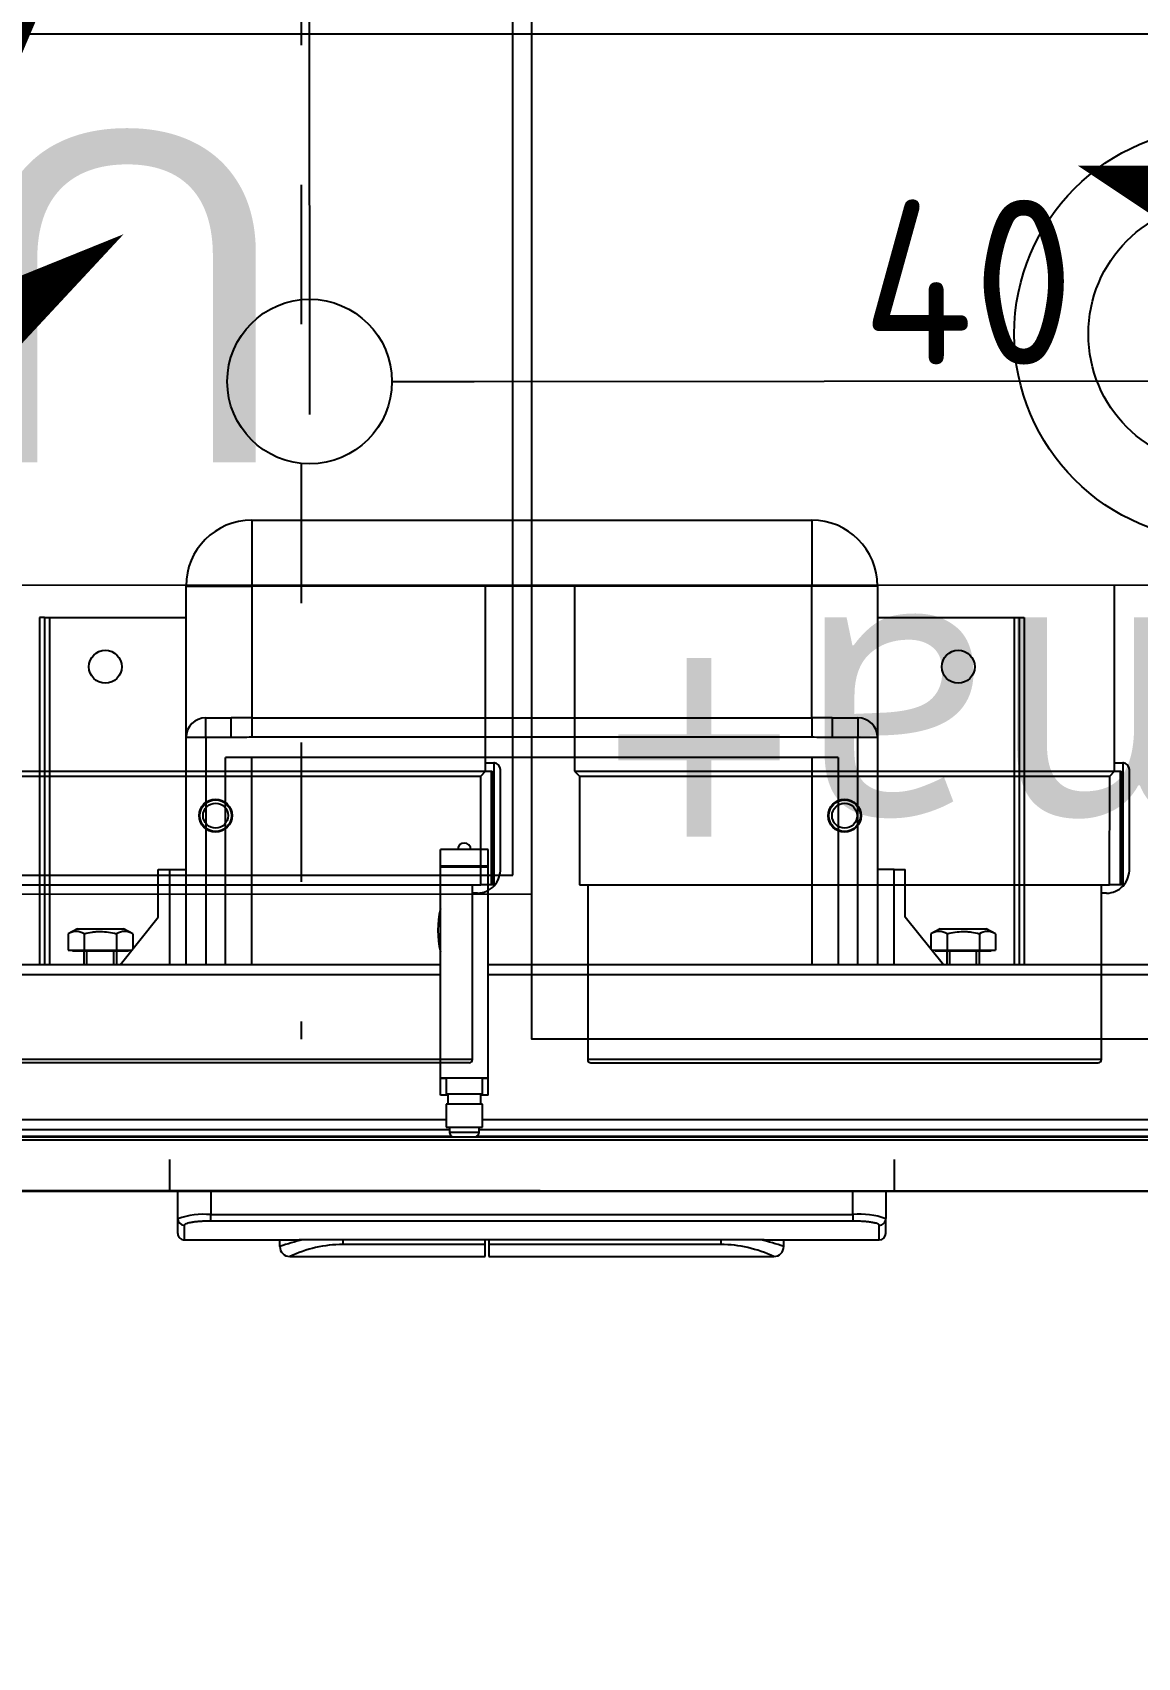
# Model space of a CAD drawing. Extents: x -2795338 to 3769695, y -3516596 to 3048438.
# Drawn here: x 485145.8 to 485481.3, y -343147.9 to -342654.7 of the extents above; entities that cross this region are included whole.
import ezdxf
from ezdxf import colors
from ezdxf.entities.mleader import LeaderData, LeaderLine
from ezdxf.math import Vec2, Vec3

# ---------------------------------------------------------------- set-up
doc = ezdxf.new("R2010")
doc.units = 0
for name, pattern in [('prlm_ef', [0.165, 0.1, -0.065]), ('prlm_gaz', [36, 24, -3, 0, -3, 0, -3, 0, -3]), ('prlm_vmc', [0.282222, 0.141111, -0.141111])]:
    doc.linetypes.add(name, pattern=pattern)
doc.layers.add('_GAZELEC-BOITE INCORPO', color=36, linetype='Continuous', lineweight=18)
doc.layers.add('_GAZELEC-RESERVATION', color=1, linetype='Continuous', lineweight=18)
for name, color, linetype in [('_GAZELEC-EAU CHAUDE', 1, 'Continuous'), ('GAZ-EU FLECHE', 42, 'Continuous'), ('prlm-CHAUFF', 30, 'Continuous'), ('prlm-EAU-EF', 161, 'Continuous'), ('prlm-GAZ', 20, 'Continuous'), ('prlm-MOD', 64, 'Continuous')]:
    doc.layers.add(name, color=color, linetype=linetype)
doc.layers.add('prlm-xpoly', color=7, linetype='Continuous', plot=False)
doc.styles.add('ISO', font='isocp2.shx')
doc.styles.add('prlm-chauff', font='trebucbi.ttf', dxfattribs={"height": 18})
doc.styles.get("Standard").update_dxf_attribs({"font": 'arial.ttf'})
doc.dimstyles.new('200', dxfattribs={"dimtxt": 200, "dimasz": 25, "dimexe": 50, "dimexo": 50, "dimgap": 20, "dimtad": 1, "dimdec": 0, "dimlfac": 0.1, "dimdsep": 46, "dimtxsty": 'ISO', "dimblk1": 'DOTBLANK', "dimblk2": 'DOTBLANK', "dimsah": 1, "dimcen": 25, "dimclrd": 80, "dimclre": 80, "dimadec": 0, "dimazin": 0, "dimtfac": 1, "dimtdec": 0, "dimtmove": 0, "dimatfit": 3, "dimldrblk": 'DOTBLANK', "dimfxl": 50, "dimtolj": 1, "dimtzin": 0, "dimarcsym": 0})
doc.dimstyles.new('50_INT', dxfattribs={"dimtxt": 50, "dimasz": 50, "dimexe": 10, "dimexo": 50, "dimgap": 5, "dimtad": 1, "dimdec": 0, "dimlfac": 0.1, "dimdsep": 46, "dimtxsty": 'ISO', "dimblk1": 'DOTBLANK', "dimblk2": 'DOTBLANK', "dimsah": 1, "dimcen": 25, "dimclrd": 4, "dimclre": 4, "dimadec": 0, "dimazin": 0, "dimtfac": 1, "dimtdec": 0, "dimtmove": 2, "dimatfit": 3, "dimldrblk": 'DOTBLANK', "dimfxl": 50, "dimtolj": 1, "dimtzin": 0, "dimarcsym": 0})

# ---------------------------------------------------------------- blocks, each defined once
blk = doc.blocks.new('C 90.MTI900_Alu_390')
at = {"layer": 'prlm-MOD', "color": 1, "linetype": 'Continuous'}
for p, q in [((-0.85, -1.865), (0.85, -1.865)), ((-0.85, -1.865), (-0.85, -2.065)), ((0.85, -1.865), (0.85, -2.065)), ((-1.05, -2.525), (-1.05, -2.065)), ((-1.05, -2.065), (-0.85, -2.065)), ((0.85, -2.065), (-0.85, -2.065)), ((-0.85, -2.065), (-0.85, -2.465)), ((0.85, -2.465), (0.85, -2.065)), ((1.05, -2.065), (0.85, -2.065)), ((1.05, -2.065), (1.05, -2.525)), ((-1.495, -2.16), (-1.495, -3.215)), ((-1.48, -2.16), (-1.495, -2.16)), ((-1.48, -2.16), (-1.48, -3.215)), ((-1.48, -2.16), (-1.465, -2.16)), ((-1.465, -2.16), (-1.05, -2.16)), ((-1.465, -2.16), (-1.465, -3.215)), ((1.05, -2.16), (1.465, -2.16)), ((1.465, -2.16), (1.48, -2.16)), ((1.465, -2.16), (1.465, -3.215)), ((1.48, -2.16), (1.48, -3.215)), ((1.48, -2.16), (1.495, -2.16)), ((1.495, -2.16), (1.495, -3.215)), ((-0.99, -2.465), (-0.9124, -2.465)), ((-0.99, -2.525), (-0.99, -2.465)), ((-0.85, -2.465), (-0.9124, -2.465)), ((-0.9124, -2.525), (-0.9124, -2.465)), ((-0.85, -2.465), (0.85, -2.465)), ((-0.85, -2.465), (-0.85, -2.5242)), ((0.9124, -2.465), (0.85, -2.465)), ((0.85, -2.465), (0.85, -2.5242)), ((0.9124, -2.465), (0.99, -2.465)), ((0.9124, -2.465), (0.9124, -2.525)), ((0.99, -2.465), (0.99, -2.525)), ((-1.05, -3.215), (-1.05, -2.525)), ((-0.99, -2.525), (-1.05, -2.525)), ((-0.99, -2.525), (-0.99, -3.215)), ((-0.9124, -2.525), (-0.99, -2.525)), ((0.85, -2.5242), (-0.85, -2.5242)), ((0.99, -2.525), (0.9124, -2.525)), ((0.99, -3.215), (0.99, -2.525)), ((1.05, -2.525), (0.99, -2.525)), ((1.05, -2.525), (1.05, -3.215)), ((0.93, -2.585), (-0.93, -2.585)), ((-0.93, -3.215), (-0.93, -2.585)), ((-0.85, -3.215), (-0.85, -2.585)), ((0.85, -2.585), (0.85, -3.215)), ((0.93, -2.585), (0.93, -3.215)), ((-0.2775, -2.915), (-0.2775, -2.865)), ((-0.1325, -2.865), (-0.2775, -2.865)), ((-0.1325, -2.915), (-0.1325, -2.865)), ((-1.1342, -2.925), (-1.1, -2.925)), ((-1.1342, -3.0705), (-1.1342, -2.925)), ((-1.1, -2.925), (-1.1, -3.215)), ((-1.1, -2.925), (-1.05, -2.925)), ((-0.1325, -2.915), (-0.2775, -2.915)), ((-0.2775, -2.9175), (-0.2775, -2.915)), ((-0.2775, -2.9175), (-0.1325, -2.9175)), ((-0.2775, -3.5575), (-0.2775, -2.9175)), ((-0.1325, -2.9175), (-0.1325, -2.915)), ((-0.1325, -3.5575), (-0.1325, -2.9175)), ((1.1, -2.925), (1.05, -2.925)), ((1.1, -3.215), (1.1, -2.925)), ((1.1, -2.925), (1.1342, -2.925)), ((1.1342, -3.0705), (1.1342, -2.925)), ((-1.38, -3.106), (-1.4081, -3.1204)), ((-1.38, -3.106), (-1.24, -3.106)), ((-1.2504, -3.215), (-1.1342, -3.0705)), ((-1.2119, -3.1204), (-1.24, -3.106)), ((1.2504, -3.215), (1.1342, -3.0705)), ((1.24, -3.106), (1.2119, -3.1204)), ((1.24, -3.106), (1.38, -3.106)), ((1.4081, -3.1204), (1.38, -3.106)), ((-1.4081, -3.1204), (-1.4081, -3.17)), ((-1.3591, -3.1204), (-1.3591, -3.17)), ((-1.2609, -3.1204), (-1.2609, -3.17)), ((-1.2119, -3.1204), (-1.2119, -3.1671)), ((1.2119, -3.1204), (1.2119, -3.1671)), ((1.2609, -3.1204), (1.2609, -3.17)), ((1.3591, -3.1204), (1.3591, -3.17)), ((1.4081, -3.1204), (1.4081, -3.17)), ((-1.4081, -3.17), (-1.3836, -3.17)), ((-1.395, -3.17), (-1.395, -3.172)), ((-1.395, -3.172), (-1.225, -3.172)), ((-1.3836, -3.17), (-1.3591, -3.17)), ((-1.36, -3.172), (-1.36, -3.215)), ((-1.3591, -3.17), (-1.31, -3.17)), ((-1.3508, -3.215), (-1.3508, -3.172)), ((-1.31, -3.17), (-1.2609, -3.17)), ((-1.2692, -3.215), (-1.2692, -3.172)), ((-1.2609, -3.17), (-1.2364, -3.17)), ((-1.26, -3.215), (-1.26, -3.172)), ((-1.2364, -3.17), (-1.2142, -3.17)), ((-1.225, -3.172), (-1.225, -3.17)), ((1.2142, -3.17), (1.2364, -3.17)), ((1.225, -3.17), (1.225, -3.172)), ((1.225, -3.172), (1.395, -3.172)), ((1.2364, -3.17), (1.2609, -3.17)), ((1.26, -3.172), (1.26, -3.215)), ((1.2609, -3.17), (1.31, -3.17)), ((1.2692, -3.215), (1.2692, -3.172)), ((1.31, -3.17), (1.3591, -3.17)), ((1.3508, -3.215), (1.3508, -3.172)), ((1.3591, -3.17), (1.3836, -3.17)), ((1.36, -3.215), (1.36, -3.172)), ((1.3836, -3.17), (1.4081, -3.17)), ((1.395, -3.172), (1.395, -3.17)), ((-0.2775, -3.215), (-4.0287, -3.215)), ((-0.2775, -3.245), (-4.0274, -3.245)), ((4.0287, -3.215), (-0.1325, -3.215)), ((4.0274, -3.245), (-0.1325, -3.245)), ((-0.2775, -3.5575), (-0.1325, -3.5575)), ((-0.2775, -3.56), (-0.2775, -3.5575)), ((-0.2775, -3.61), (-0.2775, -3.56)), ((-0.26, -3.56), (-0.2775, -3.56)), ((-0.26, -3.5575), (-0.26, -3.6075)), ((-0.15, -3.6075), (-0.15, -3.5575)), ((-0.1325, -3.56), (-0.15, -3.56)), ((-0.1325, -3.56), (-0.1325, -3.5575)), ((-0.1325, -3.61), (-0.1325, -3.56)), ((-0.255, -3.61), (-0.2775, -3.61)), ((-0.15, -3.6075), (-0.26, -3.6075)), ((-0.15, -3.6375), (-0.26, -3.6375)), ((-0.26, -3.6375), (-0.26, -3.7075)), ((-0.255, -3.6075), (-0.255, -3.6375)), ((-0.155, -3.6375), (-0.155, -3.6075)), ((-0.1325, -3.61), (-0.155, -3.61)), ((-0.15, -3.7075), (-0.15, -3.6375)), ((-0.26, -3.685), (-3.6034, -3.685)), ((3.6044, -3.685), (-0.15, -3.685)), ((-4.375, -3.737), (4.375, -3.737)), ((4.375, -3.747), (-4.375, -3.747)), ((-3.5974, -3.715), (-0.25, -3.715)), ((-3.175, -3.735), (-0.2433, -3.735)), ((-0.26, -3.7075), (-0.15, -3.7075)), ((-0.25, -3.7075), (-0.25, -3.7225)), ((-0.25, -3.7225), (-0.16, -3.7225)), ((-0.1667, -3.735), (3.175, -3.735)), ((-0.16, -3.7225), (-0.16, -3.7075)), ((-0.16, -3.715), (3.5984, -3.715)), ((-4.375, -3.902), (4.375, -3.902)), ((-1.075, -3.9853), (-1.075, -3.902)), ((-0.975, -3.902), (-0.975, -3.973)), ((0.975, -3.973), (0.975, -3.902)), ((1.075, -3.902), (1.075, -3.9853)), ((-1.075, -4.03), (-1.075, -3.9853)), ((-0.975, -3.973), (0.975, -3.973)), ((-0.975, -3.9928), (-0.975, -3.973)), ((0.975, -3.9928), (-0.975, -3.9928)), ((0.975, -3.973), (0.975, -3.9928)), ((1.075, -4.03), (1.075, -3.9853)), ((-1.055, -4.05), (-1.055, -4.0051)), ((1.055, -4.05), (1.055, -4.0051)), ((-1.055, -4.05), (-0.706, -4.05)), ((-0.765, -4.07), (-0.765, -4.05)), ((0.576, -4.0497), (-0.576, -4.0497)), ((-0.574, -4.0497), (-0.574, -4.0634)), ((-0.1416, -4.0634), (-0.574, -4.0634)), ((-0.1416, -4.0634), (-0.1416, -4.0497)), ((-0.1416, -4.1), (-0.1416, -4.0634)), ((-0.1307, -4.0497), (-0.1307, -4.0634)), ((0.574, -4.0634), (-0.1307, -4.0634)), ((-0.1307, -4.0634), (-0.1307, -4.1)), ((0.574, -4.0497), (0.574, -4.0634)), ((0.7037, -4.05), (1.055, -4.05)), ((0.765, -4.07), (0.765, -4.05)), ((-0.735, -4.1), (-0.735, -4.1)), ((-0.735, -4.1), (-0.1416, -4.1)), ((-0.1307, -4.1), (0.735, -4.1)), ((0.735, -4.1), (0.735, -4.1))]:
    blk.add_line(p, q, dxfattribs=at)
at = {"layer": 'prlm-MOD', "color": 1, "ltscale": 50}
for points in [[(-1.1, -3.8058), (-1.1, -3.902)], [(1.1, -3.8058), (1.1, -3.902)]]:
    blk.add_lwpolyline(points, dxfattribs=at)
at = {"layer": 'prlm-MOD', "color": 1, "linetype": 'Continuous'}
for centre in [(-1.295, -2.31), (1.295, -2.31)]:
    blk.add_circle(centre, 0.05, dxfattribs=at)
for centre, radius, start, end in [((-0.85, -2.065), 0.2, 90, 180), ((0.85, -2.065), 0.2, 0, 90), ((-0.99, -2.525), 0.06, 90, 180), ((0.99, -2.525), 0.06, 0, 90), ((-0.205, -2.865), 0.02, 0, 180), ((0, -3.11), 0.285, 166.8264, 193.1736), ((-1.3836, -3.1624), 0.0487, 59.7422, 120.2578), ((-1.2364, -3.1624), 0.0487, 59.7422, 120.2578), ((1.2364, -3.1624), 0.0487, 59.7422, 120.2578), ((1.3836, -3.1624), 0.0487, 59.7422, 120.2578), ((-0.235, -3.7225), 0.015, 180, 255.1649), ((-0.175, -3.7225), 0.015, 284.8351, 0), ((-0.9965, -4.212), 0.2399, 84.8699, 109.1091), ((0.9987, -4.1937), 0.2219, 69.8915, 96.1295), ((-1.055, -4.03), 0.02, 180, 270), ((1.055, -4.03), 0.02, 270, 0), ((-0.5689, -4.6164), 0.5805, 102.5837, 109.7412), ((-0.735, -4.07), 0.03, 180, 270), ((-0.5689, -4.4578), 0.3944, 90.7355, 114.8981), ((0.5685, -4.4598), 0.3964, 65.1634, 89.203), ((0.5693, -4.6145), 0.5786, 70.2259, 77.4042), ((0.735, -4.07), 0.03, 270, 0)]:
    blk.add_arc(centre, radius, start, end, dxfattribs=at)
for centre, major_axis, start_param, end_param in [((-1.055, -3.9853), (0.02, 0), 3.141593, 4.712389), ((1.055, -3.9853), (-0.02, 0), 1.570796, 3.141593)]:
    blk.add_ellipse(centre, major_axis=major_axis, ratio=0.989815, start_param=start_param, end_param=end_param, dxfattribs=at)
for points, knots in [([(-0.85, -2.5242), (-0.8604, -2.5242), (-0.8708, -2.5243), (-0.8916, -2.5247), (-0.902, -2.525), (-0.9124, -2.525)], [0, 0, 0, 0, 0.5, 0.5, 1, 1, 1, 1]), ([(0.9124, -2.525), (0.902, -2.525), (0.8916, -2.5247), (0.8708, -2.5243), (0.8604, -2.5242), (0.85, -2.5242)], [0, 0, 0, 0, 0.5, 0.5, 1, 1, 1, 1]), ([(-1.3591, -3.1204), (-1.3511, -3.1183), (-1.343, -3.1166), (-1.3306, -3.1149), (-1.3265, -3.1144), (-1.3182, -3.1138), (-1.3141, -3.1137), (-1.3017, -3.1137), (-1.2935, -3.1143), (-1.2772, -3.1166), (-1.269, -3.1183), (-1.2609, -3.1204)], [0, 0, 0, 0, 0.25, 0.25, 0.375, 0.375, 0.5, 0.5, 0.75, 0.75, 1, 1, 1, 1]), ([(1.2609, -3.1204), (1.269, -3.1183), (1.2772, -3.1166), (1.2935, -3.1143), (1.3017, -3.1137), (1.3141, -3.1137), (1.3182, -3.1138), (1.3265, -3.1144), (1.3306, -3.1149), (1.343, -3.1166), (1.3511, -3.1183), (1.3591, -3.1204)], [0, 0, 0, 0, 0.25, 0.25, 0.5, 0.5, 0.625, 0.625, 0.75, 0.75, 1, 1, 1, 1]), ([(-0.975, -3.9928), (-0.9803, -3.9928), (-0.9856, -3.9929), (-0.996, -3.9932), (-1.0011, -3.9934), (-1.0083, -3.9939), (-1.0107, -3.9941), (-1.0153, -3.9945), (-1.0176, -3.9947), (-1.0241, -3.9955), (-1.0281, -3.996), (-1.0355, -3.9972), (-1.0388, -3.9978), (-1.0446, -3.9991), (-1.047, -3.9998), (-1.05, -4.0009), (-1.0509, -4.0013), (-1.0524, -4.0021), (-1.053, -4.0024), (-1.0545, -4.0036), (-1.055, -4.0043), (-1.055, -4.0051)], [0, 0, 0, 0, 0.125, 0.125, 0.25, 0.25, 0.3125, 0.3125, 0.375, 0.375, 0.5, 0.5, 0.625, 0.625, 0.75, 0.75, 0.8125, 0.8125, 0.875, 0.875, 1, 1, 1, 1]), ([(1.055, -4.0051), (1.055, -4.0043), (1.0545, -4.0036), (1.053, -4.0024), (1.0523, -4.002), (1.0508, -4.0013), (1.0491, -4.0006), (1.0469, -3.9998), (1.0444, -3.9991), (1.0431, -3.9988), (1.0387, -3.9978), (1.0354, -3.9971), (1.0299, -3.9963), (1.028, -3.996), (1.0239, -3.9955), (1.0218, -3.9952), (1.0153, -3.9945), (1.0107, -3.9941), (1.0034, -3.9936), (1.0009, -3.9935), (0.9958, -3.9932), (0.9933, -3.9931), (0.9856, -3.9929), (0.9803, -3.9928), (0.975, -3.9928)], [0, 0, 0, 0, 0.125, 0.125, 0.1875, 0.1875, 0.25, 0.3125, 0.3125, 0.375, 0.375, 0.5, 0.5, 0.5625, 0.5625, 0.625, 0.625, 0.75, 0.75, 0.8125, 0.8125, 0.875, 0.875, 1, 1, 1, 1]), ([(-0.576, -4.0497), (-0.5891, -4.0497), (-0.6021, -4.0497), (-0.6211, -4.0498), (-0.6274, -4.0498), (-0.6399, -4.0498), (-0.6461, -4.0498), (-0.6642, -4.0499), (-0.6756, -4.0499), (-0.6918, -4.05), (-0.6971, -4.05), (-0.7038, -4.05), (-0.7053, -4.05), (-0.7068, -4.05)], [0, 0, 0, 0, 0.125, 0.125, 0.1875, 0.1875, 0.25, 0.25, 0.375, 0.375, 0.4375, 0.4375, 0.4568651, 0.4568651, 0.4568651, 0.4568651]), ([(0.7055, -4.05), (0.6995, -4.05), (0.6933, -4.05), (0.6813, -4.05), (0.6756, -4.0499), (0.6642, -4.0499), (0.6524, -4.0499), (0.6402, -4.0498), (0.6278, -4.0498), (0.6214, -4.0498), (0.6021, -4.0497), (0.5891, -4.0497), (0.576, -4.0497)], [0.5494968, 0.5494968, 0.5494968, 0.5494968, 0.625, 0.625, 0.6875, 0.6875, 0.75, 0.8125, 0.8125, 0.875, 0.875, 1, 1, 1, 1])]:
    blk.add_open_spline(points, degree=3, knots=knots, dxfattribs=at)
blk = doc.blocks.new('xi.thema+')
at = {"layer": 'prlm-CHAUFF', "color": 7, "linetype": 'prlm_vmc', "ltscale": 30}
for points in [[(-27.9, 0), (-27.9, 34.4)], [(27.9, 0), (27.9, 34.4)]]:
    blk.add_lwpolyline(points, dxfattribs=at)
at = {"layer": 'prlm-CHAUFF', "color": 0}
blk.add_lwpolyline([(-20.9, 0), (-20.9, 34.4), (20.9, 34.4), (20.9, 0)], close=True, dxfattribs=at)
for radius in [6.25, 4]:
    blk.add_circle((0, 13), radius, dxfattribs=at)
at = {"layer": 'prlm-CHAUFF', "color": 0, "insert": (0, 25.539), "char_height": 8, "width": 7.19706, "attachment_point": 5, "style": 'prlm-chauff'}
blk.add_mtext('thema+', dxfattribs=at)
blk = doc.blocks.new('xi.uta-yzen-d')
at = {"layer": 'prlm-CHAUFF', "ltscale": 50}
for p, q in [((-1.8, 35.12), (-17.2, 35.12)), ((1.9, 35.12), (17.3, 35.12)), ((-17.3, 35.02), (-1.7, 35.02)), ((-17.3, 35.02), (-17.3, 29.72)), ((-1.7, 29.72), (-1.7, 35.02)), ((1.8, 35.02), (17.4, 35.02)), ((1.8, 35.02), (1.8, 29.72)), ((-17.956, 29.72), (-17.55, 29.72)), ((-17.956, 29.72), (-17.956, 26.02)), ((-17.9, 29.72), (-17.9, 26.27)), ((-17.88, 29.72), (-17.88, 26.27)), ((-1.45, 29.72), (-17.55, 29.72)), ((-17.55, 29.72), (-17.55, 26.42)), ((-17.45, 29.97), (-17.3, 29.97)), ((-1.45, 26.42), (-1.45, 29.72)), ((1.144, 29.72), (1.55, 29.72)), ((1.144, 29.72), (1.144, 26.02)), ((1.2, 29.72), (1.2, 26.27)), ((1.22, 29.72), (1.22, 26.27)), ((17.65, 29.72), (1.55, 29.72)), ((1.55, 29.72), (1.55, 26.42)), ((1.65, 29.97), (1.8, 29.97)), ((-18.15, 29.216), (-18.15, 26.22)), ((0.95, 29.216), (0.95, 26.22)), ((-17.9, 28.42), (-17.88, 28.42)), ((1.2, 28.42), (1.22, 28.42)), ((-17.88, 28.07), (-17.9, 28.07)), ((-17.9, 27.693), (-17.88, 27.693)), ((1.22, 28.07), (1.2, 28.07)), ((1.2, 27.693), (1.22, 27.693)), ((-17.88, 27.343), (-17.9, 27.343)), ((-17.9, 27.293), (-17.88, 27.293)), ((-17.88, 27.193), (-17.9, 27.193)), ((1.22, 27.343), (1.2, 27.343)), ((1.2, 27.293), (1.22, 27.293)), ((1.22, 27.193), (1.2, 27.193)), ((-17.88, 26.27), (-17.9, 26.27)), ((-17.7, 26.27), (-17.88, 26.27)), ((-17.55, 26.42), (-17.7, 26.27)), ((-1.3, 26.27), (-17.7, 26.27)), ((-17.7, 26.27), (-17.7, 20.62)), ((-1.45, 26.42), (-17.55, 26.42)), ((-1.3, 26.27), (-1.45, 26.42)), ((-1.3, 20.62), (-1.3, 26.27)), ((1.22, 26.27), (1.2, 26.27)), ((1.4, 26.27), (1.22, 26.27)), ((1.55, 26.42), (1.4, 26.27)), ((17.8, 26.27), (1.4, 26.27)), ((1.4, 26.27), (1.4, 20.62)), ((17.65, 26.42), (1.55, 26.42)), ((-17.7, 26.02), (-17.95, 26.02)), ((1.4, 26.02), (1.15, 26.02))]:
    blk.add_line(p, q, dxfattribs=at)
for points in [[(0, 30), (0, 0), (39, 0), (39, 30)], [(0.571, 29.429), (0.571, 0.571), (38.429, 0.571), (38.429, 29.429)], [(-40.5, 20.62), (-40.5, 3.9), (40.5, 3.9), (40.5, 20.62)]]:
    blk.add_lwpolyline(points, close=True, dxfattribs=at)
for centre, radius in [((-9.5, 27.62), 0.5), ((9.6, 27.62), 0.5), ((-9.5, 27.62), 0.48), ((-9.5, 27.62), 0.38), ((9.6, 27.62), 0.48), ((9.6, 27.62), 0.38)]:
    blk.add_circle(centre, radius, dxfattribs=at)
for centre, radius, start, end in [((-17.2, 35.02), 0.1, 90, 180), ((-1.8, 35.02), 0.1, 0, 90), ((1.9, 35.02), 0.1, 90, 180), ((-17.375, 29.24), 0.776, 138.5248, 181.7675), ((-17.45, 29.27), 0.7, 90, 136.2731), ((1.725, 29.24), 0.776, 138.5248, 181.7675), ((1.65, 29.27), 0.7, 90, 136.2731), ((-17.95, 26.22), 0.2, 180, 268.3239), ((1.15, 26.22), 0.2, 180, 268.3239), ((-17.95, 26.22), 0.2, 268.3239, 270), ((1.15, 26.22), 0.2, 268.3239, 270)]:
    blk.add_arc(centre, radius, start, end, dxfattribs=at)
for centre, major_axis, ratio, start_param, end_param in [((-17.45, 28.959), (-0.45, 0), 0.974723, 5.983927, 6.283185), ((-17.45, 28.603), (-0.45, 0), 0.974723, 5.983927, 6.283185), ((1.65, 28.959), (-0.45, 0), 0.974723, 5.983927, 6.283185), ((1.65, 28.603), (-0.45, 0), 0.974723, 5.983927, 6.283185), ((-16.65, 28.603), (-1.25, 0), 0.146694, 0, 0.179125), ((2.45, 28.603), (-1.25, 0), 0.146694, 0, 0.179125)]:
    blk.add_ellipse(centre, major_axis=major_axis, ratio=ratio, start_param=start_param, end_param=end_param, dxfattribs=at)
for points in [[(-17.882, 29.391), (-17.886, 29.379), (-17.889, 29.366), (-17.897, 29.324), (-17.9, 29.294), (-17.9, 29.265)], [(1.218, 29.391), (1.214, 29.379), (1.211, 29.366), (1.203, 29.324), (1.2, 29.294), (1.2, 29.265)]]:
    blk.add_open_spline(points, degree=3, knots=[0.8185803, 0.8185803, 0.8185803, 0.8185803, 0.875, 0.875, 1, 1, 1, 1], dxfattribs=at)
at = {"layer": 'prlm-CHAUFF', "ltscale": 50, "insert": (7.303, 16.894), "char_height": 10, "width": 139.79252, "attachment_point": 1}
blk.add_mtext('UTA', dxfattribs=at)
blk = doc.blocks.new('_DOTBLANK')
at = {"color": 0, "linetype": 'ByBlock'}
blk.add_line((-0.5, 0), (-1, 0), dxfattribs=at)
blk.add_circle((0, 0), 0.5, dxfattribs=at)
blk = doc.blocks.new('*D132')
at = {"color": 4, "lineweight": -2, "transparency": 16777216}
for p, q in [((485229.81, -342596.16), (485229.95, -342770.63)), ((485629.81, -342595.83), (485629.95, -342770.3)), ((485279.94, -342760.59), (485579.94, -342760.34))]:
    blk.add_line(p, q, dxfattribs=at)
at = {"color": 4, "lineweight": -2, "transparency": 16777216, "xscale": 50, "yscale": 50, "zscale": 50}
for p, rotation in [((485229.94, -342760.63), 180.047898201701), ((485629.94, -342760.3), 0.04789820170101314)]:
    blk.add_blockref('_DOTBLANK', p, dxfattribs=dict(at, rotation=rotation))
at = {"color": 0, "transparency": 16777216, "insert": (485429.92, -342730.47), "char_height": 50, "attachment_point": 5, "rotation": 0.0479, "style": 'ISO'}
blk.add_mtext('\\A1;40', dxfattribs=at)
blk = doc.blocks.new('FLECHE1')
h = blk.add_hatch(color=256)
h.dxf.hatch_style = 1
h.paths.add_polyline_path([(495907.08, -370439.56), (495913.62, -370315.47), (495936.11, -370371.09), (495991.74, -370348.6)])
for p, q in [((495991.74, -370348.6), (495907.08, -370439.56)), ((495907.08, -370439.56), (495991.74, -370348.6)), ((495936.11, -370371.09), (495991.74, -370348.6)), ((495991.74, -370348.6), (495936.11, -370371.09))]:
    blk.add_line(p, q)
at = {"const_width": 10}
for points in [[(495936.11, -370371.09), (496141.31, -369887.17)], [(495907.08, -370439.56), (495913.62, -370315.47), (495936.11, -370371.09), (495991.74, -370348.6), (495907.08, -370439.56)]]:
    blk.add_lwpolyline(points, dxfattribs=at)
blk = doc.blocks.new('*D277')
at = {"layer": '_GAZELEC-BOITE INCORPO', "color": 80, "lineweight": -2, "transparency": 16777216}
for p, q in [((483081.95, -342921.39), (483081.95, -343754.99)), ((485496.29, -342955.11), (485496.29, -343754.99)), ((485471.29, -343704.99), (483106.95, -343704.99))]:
    blk.add_line(p, q, dxfattribs=at)
at = {"layer": '_GAZELEC-BOITE INCORPO', "color": 80, "lineweight": -2, "transparency": 16777216, "xscale": 25, "yscale": 25, "zscale": 25, "rotation": 180}
blk.add_blockref('_DOTBLANK', (483081.95, -343704.99), dxfattribs=at)
at = {"layer": '_GAZELEC-BOITE INCORPO', "color": 80, "lineweight": -2, "transparency": 16777216, "xscale": 25, "yscale": 25, "zscale": 25}
blk.add_blockref('_DOTBLANK', (485496.29, -343704.99), dxfattribs=at)
at = {"layer": '_GAZELEC-BOITE INCORPO', "color": 0, "transparency": 16777216, "insert": (484289.12, -343584.97), "char_height": 200, "attachment_point": 5, "style": 'ISO'}
blk.add_mtext('\\A1;241', dxfattribs=at)

msp = doc.modelspace()

# ---------------------------------------------------------------- linework, layer by layer
msp.add_circle((487178.691, -234079.124), 3282516.798)
at = {"layer": '_GAZELEC-BOITE INCORPO', "const_width": 20}
msp.add_lwpolyline([(485596.293, -342705.113), (485496.293, -342705.113), (485496.293, -342905.113), (485796.287, -342905.113), (485796.287, -342705.11), (485496.293, -342705.119), (485796.287, -342905.113), (485796.287, -342705.11), (485496.293, -342905.107)], dxfattribs=at)
at = {"layer": '_GAZELEC-EAU CHAUDE', "linetype": 'prlm_ef'}
msp.add_spline([(485674.412, -342801.252), (485674.412, -342828.167), (485638.181, -343061.028), (485125.389, -343595.094), (484207.983, -343640.705), (483698.793, -343306.577), (483524.431, -342861.041), (483566.323, -342212.779)], degree=3, dxfattribs=at)
at = {"layer": 'prlm-EAU-EF', "linetype": 'prlm_ef'}
for points in [[(491194.085, -342653.653), (491194.085, -342784.718), (491215.082, -342949.331), (491373.902, -343360.743), (491656.751, -343568.275), (492289.764, -343397.511), (492484.3, -342967.499), (492501.695, -342392.772), (491865.388, -341828.955), (491596.949, -341778.394), (491504.93, -341778.394), (490691.997, -341778.394), (488522.15, -341747.249), (487614.007, -341747.249), (486607.361, -341782.143), (485872.654, -341755.372), (485264.137, -341368.328), (485085.041, -340978.928), (485085.041, -340659.844), (485121.684, -340474.516)], [(501382.103, -342895.069), (501637.573, -342887.187), (501766.646, -342852.582), (502051.759, -342698.928), (502242.487, -342378.93), (502263.999, -341965.115), (501868.649, -341423.503), (501167.187, -341353.38), (500825.875, -341450.658), (500426.613, -341551.877), (499880.883, -341636.658), (499102.431, -341670.398), (498876.81, -341670.398), (495882.605, -341670.398), (493019.119, -341670.398), (486355.597, -341670.398), (486165.59, -341670.398), (485457.85, -341442.007), (485215.035, -341199.192), (485116.846, -340836.568), (485175.001, -340480.188)], [(485619.654, -342808.365), (485526.812, -343117.356), (485021.019, -343442.689), (484442.558, -343442.689), (484161.665, -343184.019), (484134.8, -342442.901), (484447.704, -342259.736), (484982.729, -342213.548)]]:
    msp.add_spline(points, degree=3, dxfattribs=at)
msp.add_open_spline([(485634.413, -342801.454), (485634.453, -342809.293), (485634.49, -342816.979), (485634.427, -342826.762), (485634.404, -342828.991), (485634.341, -342833.456), (485634.301, -342835.689), (485634.153, -342842.388), (485634.019, -342846.855), (485633.509, -342860.252), (485633.024, -342869.181), (485631.129, -342895.933), (485629.275, -342913.719), (485624.688, -342946.457), (485622.125, -342961.442), (485616.154, -342990.693), (485612.774, -343004.967), (485606.668, -343027.429), (485604.238, -343035.723), (485599.776, -343049.885), (485597.821, -343055.784), (485593.737, -343067.532), (485591.609, -343073.378), (485584.971, -343090.832), (485580.207, -343102.356), (485564.938, -343136.574), (485553.456, -343158.916), (485521.081, -343214.645), (485498.493, -343247.3), (485448.378, -343309.711), (485420.85, -343339.466), (485361.747, -343395.657), (485330.172, -343422.092), (485263.907, -343471.236), (485229.218, -343493.944), (485175.472, -343524.969), (485157.224, -343534.826), (485124.492, -343551.34), (485110.097, -343558.214), (485081.098, -343571.298), (485066.492, -343577.51), (485022.381, -343595.167), (484992.582, -343605.631), (484896.269, -343634.997), (484828.528, -343648.992), (484691.529, -343665.115), (484622.27, -343667.242), (484483.863, -343660.132), (484414.715, -343650.893), (484324.679, -343631.557), (484302.995, -343626.329), (484261.324, -343615.179), (484241.321, -343609.327), (484181.685, -343590.38), (484142.478, -343575.909), (484066.09, -343543.216), (484028.909, -343524.993), (483957.47, -343484.738), (483923.214, -343462.705), (483858.489, -343414.785), (483828.022, -343388.897), (483788.227, -343349.56), (483776.99, -343337.732), (483755.896, -343314.012), (483745.998, -343302.153), (483731.997, -343284.219), (483727.587, -343278.385), (483718.933, -343266.561), (483714.692, -343260.574), (483702.223, -343242.4), (483694.25, -343229.999), (483671.348, -343192.022), (483657.435, -343165.673), (483632.291, -343111.372), (483621.06, -343083.42), (483596.191, -343011.821), (483584.255, -342967.452), (483572.109, -342906.85), (483569.31, -342891.002), (483563.488, -342853.074), (483560.81, -342830.993), (483556.75, -342786.754), (483555.365, -342764.599), (483552.848, -342695.673), (483553.689, -342648.76), (483559.146, -342554.535), (483563.763, -342507.223), (483575.418, -342412.206), (483582.456, -342364.502), (483595.108, -342284.248), (483600.443, -342251.803), (483605.793, -342219.27)], degree=3, knots=[0, 0, 0, 0, 23.5281005, 23.5281005, 30.5343642, 30.5343642, 37.5406278, 37.5406278, 51.5531551, 51.5531551, 79.5782097, 79.5782097, 135.6283189, 135.6283189, 183.4567915, 183.4567915, 229.8292493, 229.8292493, 257.2821423, 257.2821423, 277.0733802, 277.0733802, 296.8646181, 296.8646181, 336.447094, 336.447094, 415.6120457, 415.6120457, 538.5964763, 538.5964763, 661.5809069, 661.5809069, 784.5653375, 784.5653375, 907.5497681, 907.5497681, 969.3575354, 969.3575354, 1017.1448808, 1017.1448808, 1064.9322263, 1064.9322263, 1160.5069171, 1160.5069171, 1370.5617858, 1370.5617858, 1580.6166545, 1580.6166545, 1790.6715232, 1790.6715232, 1857.6757736, 1857.6757736, 1920.139051, 1920.139051, 2045.0656057, 2045.0656057, 2169.9921603, 2169.9921603, 2294.918715, 2294.918715, 2419.8452697, 2419.8452697, 2471.4146279, 2471.4146279, 2520.4023791, 2520.4023791, 2543.6191726, 2543.6191726, 2566.8359661, 2566.8359661, 2613.2695531, 2613.2695531, 2706.1367271, 2706.1367271, 2799.003901, 2799.003901, 2939.3221437, 2939.3221437, 2988.7824592, 2988.7824592, 3057.5634626, 3057.5634626, 3126.3444659, 3126.3444659, 3271.1494234, 3271.1494234, 3415.9543809, 3415.9543809, 3560.7593384, 3560.7593384, 3658.5929546, 3658.5929546, 3658.5929546, 3658.5929546], dxfattribs=at)
at = {"layer": 'prlm-GAZ', "linetype": 'prlm_gaz', "ltscale": 0.8}
for points in [[(491233.918, -342684.269), (491246.681, -342935.057), (491328.304, -343208.29), (491459.847, -343396.117), (491625.049, -343515.455), (491947.628, -343537.371), (492229.654, -343390.83), (492394.546, -343124.662), (492479.154, -342805.625), (492446.731, -342408.2), (492098.831, -341988.425), (491672.087, -341821.169), (491498.858, -341821.169), (490882.416, -341821.169), (489849.832, -341821.169), (488749.314, -341794.014), (486575.865, -341828.378), (486009.755, -341828.378), (485558.411, -341709.328), (484976.142, -341673.955), (484504.109, -341673.955), (484055.339, -341587.203), (483788.238, -341365.156), (483641.873, -340465.673)], [(501371.09, -342872.24), (501639.529, -342859.359), (501954.183, -342723.439), (502172.804, -342441.074), (502230.65, -342241.905), (502216.652, -341969.873), (502093.343, -341700.533), (501737.517, -341415.621), (501248.09, -341374.624), (501014.955, -341428.742), (500542.923, -341561.441), (500041.761, -341657.037), (499556.966, -341699.764), (499137.633, -341705.868), (494356.27, -341705.868), (489317.277, -341705.868), (486703.085, -341705.868), (485927.515, -341705.868), (485626.242, -341645.742), (485313.235, -341634.88), (484981.7, -341634.88), (484440.602, -341634.88), (484171.649, -341589.173), (483954.777, -341464.548), (483819.117, -341306.904), (483708.468, -341030.643), (483684.28, -340477.448)]]:
    msp.add_spline(points, degree=3, dxfattribs=at)
at = {"layer": 'prlm-xpoly', "lineweight": 0}
msp.add_lwpolyline([(485749.908, -343006.249), (484849.997, -343006.094), (484852.489, -344493.814), (485749.908, -344493.322)], close=True, dxfattribs=at)

# ---------------------------------------------------------------- block references
at = {"layer": 'GAZ-EU FLECHE'}
msp.add_blockref('FLECHE1', (-10837.269, 27619.642), dxfattribs=at)
at = {"layer": 'prlm-CHAUFF', "xscale": 10, "yscale": 10, "zscale": 10}
for name, p, rotation in [('xi.uta-yzen-d', (485297.408, -342616.193), 179.9954190350739), ('xi.thema+', (485506.408, -342616.193), 180.0001899573388)]:
    msp.add_blockref(name, p, dxfattribs=dict(at, rotation=rotation))
at = {"layer": 'prlm-MOD', "xscale": 99.99999999999976, "yscale": 99.99999999999976, "zscale": 99.99999999999976, "rotation": 359.9998846602432}
msp.add_blockref('C 90.MTI900_Alu_390', (485297.408, -342616.193), dxfattribs=at)

# ---------------------------------------------------------------- dimensions: what is measured, and where the dimension line sits
dim = msp.add_aligned_dim(p1=(485229.766, -342546.163), p2=(485629.766, -342545.828), distance=-214.472, dimstyle='50_INT')
dim.commit()
dim.dimension.update_dxf_attribs({"geometry": '*D132', "text_midpoint": (485429.92, -342730.468)})
at = {"layer": '_GAZELEC-BOITE INCORPO'}
dim = msp.add_linear_dim(base=(483081.947, -343704.986), p1=(485496.293, -342905.113), p2=(483081.947, -342871.386), dimstyle='200', dxfattribs=at)
dim.commit()
dim.dimension.update_dxf_attribs({"geometry": '*D277', "text_midpoint": (484289.12, -343584.966)})

# ---------------------------------------------------------------- leaders
at = {"layer": '_GAZELEC-RESERVATION', "color": 6}
ml = msp.add_multileader_mtext('Standard', dxfattribs=at)
ml.set_content('résa n°99\\P400X350 en dalle haute', color=6)
ml.set_leader_properties()
ml.build(insert=Vec2(0, 0))
ml.multileader.update_dxf_attribs({"has_text_frame": 1, "arrow_head_size": 80, "scale": 20})
ctx = ml.context
ctx.base_point, ctx.scale, ctx.char_height, ctx.arrow_head_size, ctx.landing_gap_size, ctx.plane_origin = Vec3(485994.832, -343072.614), 20, 80, 80, 40, Vec3(479381.365, -342161.854)
notes = []
notes.append((ctx, [(1, (1, 1, 0), (485904.987, -343072.614), (1, 0), 89.845, [(0, [(485438.961, -342416.894)], 0, [])])]))
ctx.mtext.insert, ctx.mtext.width, ctx.mtext.flow_direction = Vec3(486034.832, -343031.905), 1568.85041, 5
ml = msp.add_multileader_mtext('Standard', dxfattribs=at)
ml.set_content('résa n°70\\P500X500 en dalle haute', color=6)
ml.set_leader_properties()
ml.build(insert=Vec2(0, 0))
ml.multileader.update_dxf_attribs({"has_text_frame": 1, "arrow_head_size": 80, "scale": 20})
ctx = ml.context
ctx.base_point, ctx.scale, ctx.char_height, ctx.arrow_head_size, ctx.landing_gap_size, ctx.plane_origin = Vec3(480241.341, -343415.42), 20, 80, 80, 40, Vec3(473671.771, -342163.539)
notes.append((ctx, [(0, (1, 1, 0), (481582.646, -343415.42), (-1, 0), 89.845, [(0, [(482249.21, -342509.694)], 0, [])])]))
ctx.mtext.insert, ctx.mtext.width, ctx.mtext.flow_direction = Vec3(480281.341, -343374.738), 1568.85041, 5
ml = msp.add_multileader_mtext('Standard', dxfattribs=at)
ml.set_content('résa n°48 \\P%%C160 A.inf: +203.81', color=6)
ml.set_leader_properties()
ml.build(insert=Vec2(0, 0))
ml.multileader.update_dxf_attribs({"has_text_frame": 1, "arrow_head_size": 80, "scale": 20})
ctx = ml.context
ctx.base_point, ctx.scale, ctx.char_height, ctx.arrow_head_size, ctx.landing_gap_size, ctx.plane_origin = Vec3(459487.911, -342944.034), 20, 80, 80, 40, Vec3(452682.738, -342033.274)
notes.append((ctx, [(0, (1, 1, 0), (460629.979, -342944.034), (-1, 0), 89.845, [(0, [(460782.693, -342726.586)], 0, [])])]))
ctx.mtext.insert, ctx.mtext.width, ctx.mtext.flow_direction = Vec3(459527.911, -342902.424), 1568.85041, 5
for ctx, leaders in notes:
    for number, flags, end, landing, length, lines in leaders:
        leader = LeaderData()
        leader.index, (leader.has_last_leader_line, leader.has_dogleg_vector, leader.attachment_direction) = number, flags
        leader.last_leader_point, leader.dogleg_vector, leader.dogleg_length = Vec3(end), Vec3(landing), length
        for number, points, colour, breaks in lines:
            line = LeaderLine()
            line.index, line.vertices, line.color, line.breaks = number, Vec3.list(points), colors.encode_raw_color(colour), breaks
            leader.lines.append(line)
        ctx.leaders.append(leader)

doc.saveas('drawing.dxf')
